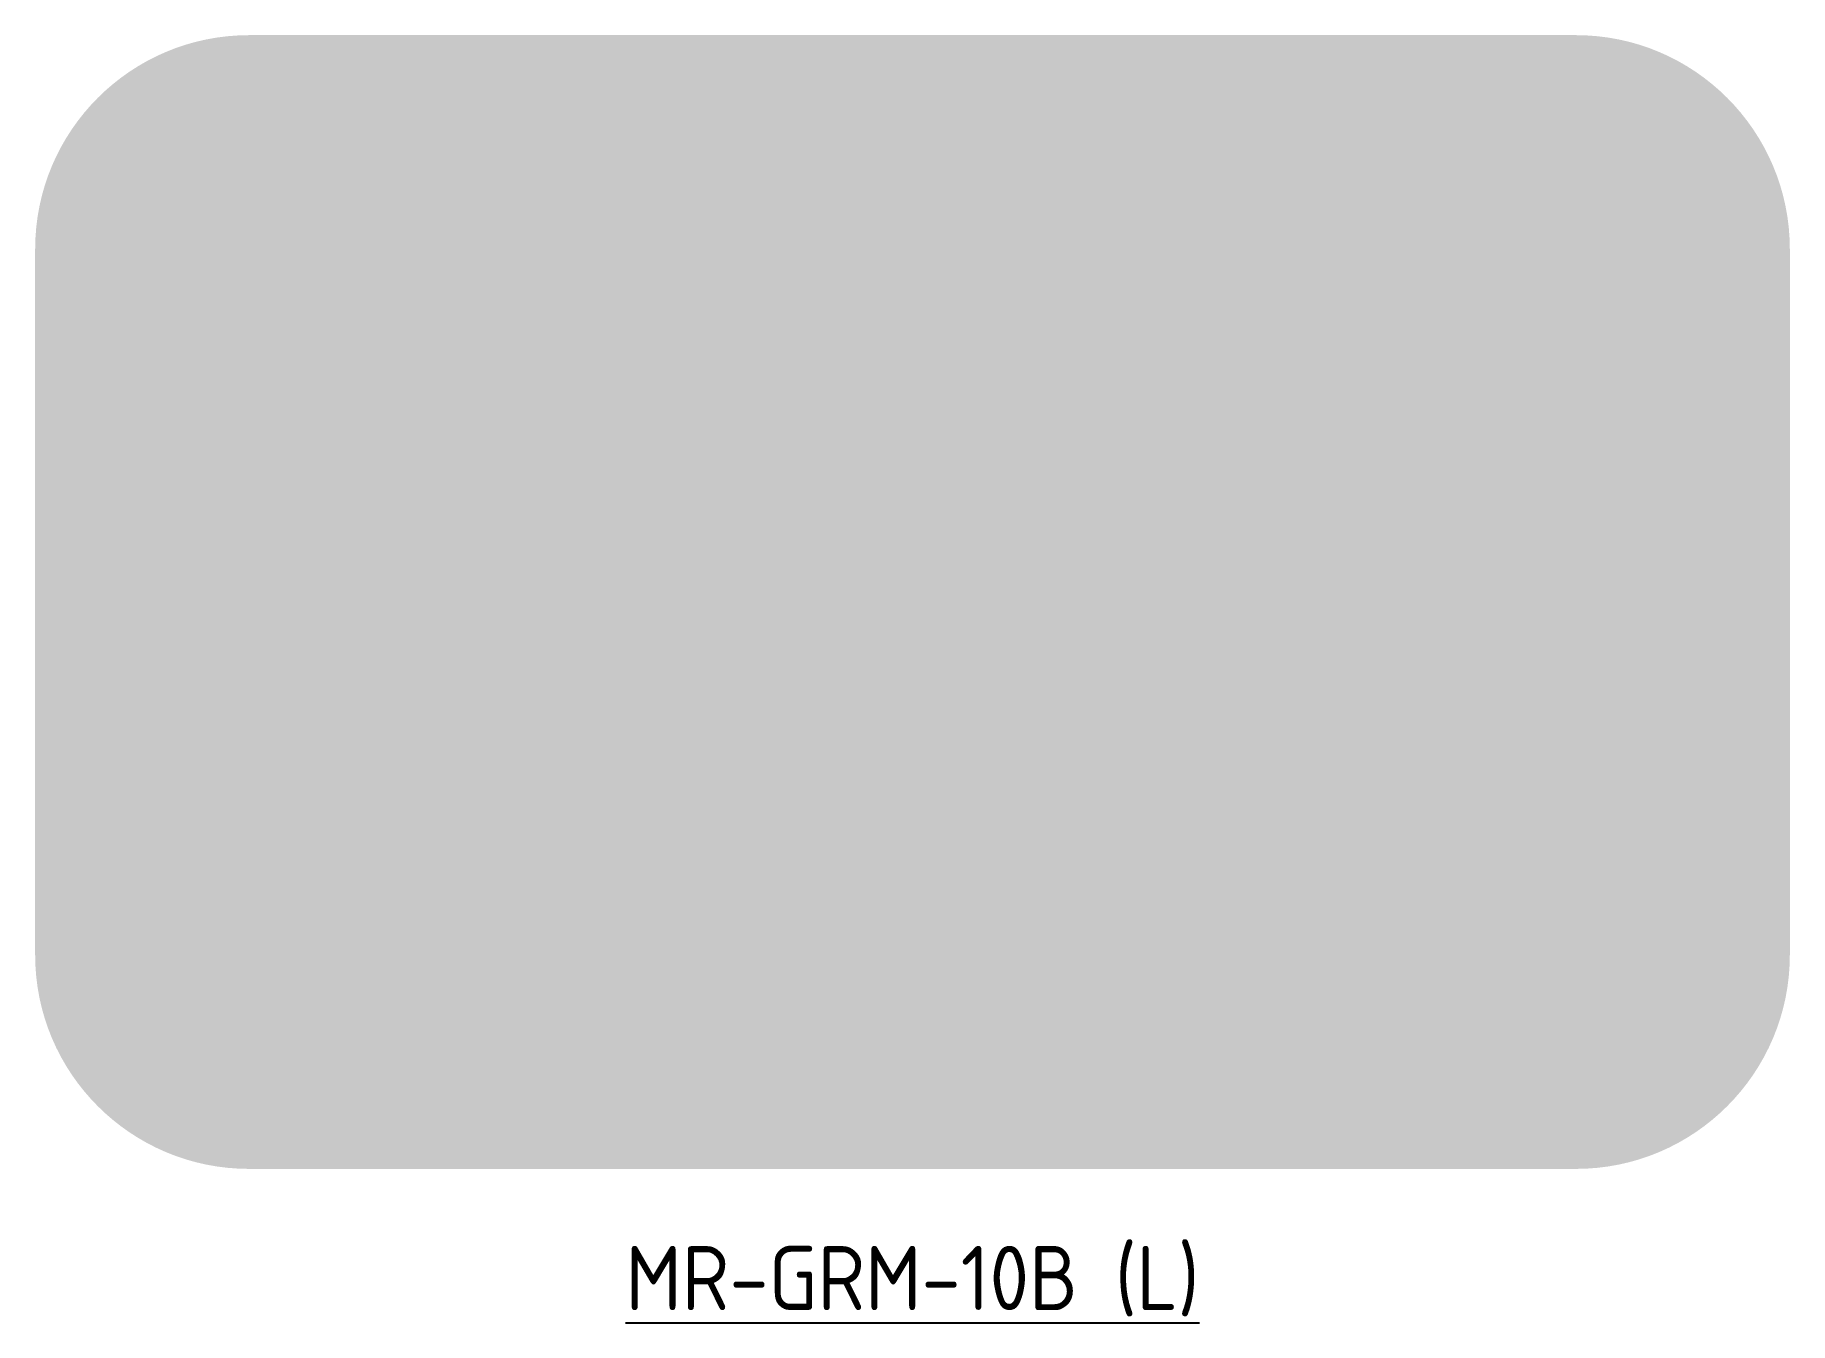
# Model space of a CAD drawing. Extents: x -41 to 41, y -7.2 to 53.
import ezdxf

# ---------------------------------------------------------------- set-up
doc = ezdxf.new("R2010")
doc.units = 0
doc.layers.add('_GREEN-ST', color=96, linetype='Continuous')
doc.layers.add('T35', color=3, linetype='Continuous')
doc.layers.add('_YELLOW', color=7, linetype='Continuous', true_color=0xfedb00)
doc.styles.add('T35', font='isocp2.shx', dxfattribs={"height": 3.5})

msp = doc.modelspace()

# ---------------------------------------------------------------- hatches: boundary and pattern name
at = {"layer": '_GREEN-ST'}
h = msp.add_hatch(color=256, dxfattribs=at)
h.dxf.hatch_style = 1
edge = h.paths.add_edge_path(flags=16)
edge.add_line((-4.385, 35.128), (3.039, 39.767))
edge.add_arc((2.403, 40.785), 1.2, 302.00048, 443.94581)
edge.add_line((2.53, 41.978), (-16.138, 43.958))
edge.add_arc((-16.264, 42.764), 1.2, 443.94581, 546.05419)
edge.add_line((-17.458, 42.638), (-15.478, 23.97))
edge.add_arc((-14.285, 24.097), 1.2, 186.05419, 327.99952)
edge.add_line((-13.267, 23.461), (-8.628, 30.885))
edge.add_line((-8.628, 30.885), (11.949, 9.036))
edge.add_line((11.949, 9.036), (17.464, 14.551))
edge.add_line((17.464, 14.551), (-4.385, 35.128))
edge = h.paths.add_edge_path()
edge.add_arc((31, 43), 5.2, 360, 450)
edge.add_line((31, 48.2), (-31, 48.2))
edge.add_arc((-31, 43), 5.2, 450, 540)
edge.add_line((-36.2, 43), (-36.2, 10))
edge.add_arc((-31, 10), 5.2, 540, 630)
edge.add_line((-31, 4.8), (31, 4.8))
edge.add_arc((31, 10), 5.2, 270, 360)
edge.add_line((36.2, 10), (36.2, 43))
at = {"layer": '_YELLOW'}
h = msp.add_hatch(color=256, dxfattribs=at)
h.dxf.hatch_style = 1
edge = h.paths.add_edge_path(flags=16)
edge.add_arc((31, 43), 5.2, 360, 450)
edge.add_line((31, 48.2), (-31, 48.2))
edge.add_arc((-31, 43), 5.2, 450, 540)
edge.add_line((-36.2, 43), (-36.2, 10))
edge.add_arc((-31, 10), 5.2, 540, 630)
edge.add_line((-31, 4.8), (31, 4.8))
edge.add_arc((31, 10), 5.2, 270, 360)
edge.add_line((36.2, 10), (36.2, 43))
edge = h.paths.add_edge_path()
edge.add_arc((31, 43), 10, 360, 450)
edge.add_line((31, 53), (-31, 53))
edge.add_arc((-31, 43), 10, 450, 540)
edge.add_line((-41, 43), (-41, 10))
edge.add_arc((-31, 10), 10, 540, 630)
edge.add_line((-31, 0), (31, 0))
edge.add_arc((31, 10), 10, 270, 360)
edge.add_line((41, 10), (41, 43))
h = msp.add_hatch(color=256, dxfattribs=at)
h.dxf.hatch_style = 1
edge = h.paths.add_edge_path()
edge.add_line((-4.385, 35.128), (3.039, 39.767))
edge.add_arc((2.403, 40.785), 1.2, 302.00048, 443.94581)
edge.add_line((2.53, 41.978), (-16.138, 43.958))
edge.add_arc((-16.264, 42.764), 1.2, 443.94581, 546.05419)
edge.add_line((-17.458, 42.638), (-15.478, 23.97))
edge.add_arc((-14.285, 24.097), 1.2, 186.05419, 327.99952)
edge.add_line((-13.267, 23.461), (-8.628, 30.885))
edge.add_line((-8.628, 30.885), (11.949, 9.036))
edge.add_line((11.949, 9.036), (17.464, 14.551))
edge.add_line((17.464, 14.551), (-4.385, 35.128))

# ---------------------------------------------------------------- texts
at = {"layer": 'T35', "insert": (0, -3.6), "char_height": 3, "attachment_point": 2, "style": 'T35'}
msp.add_mtext('{\\LMR-GRM-10B (L)}', dxfattribs=at)

doc.saveas('drawing.dxf')
